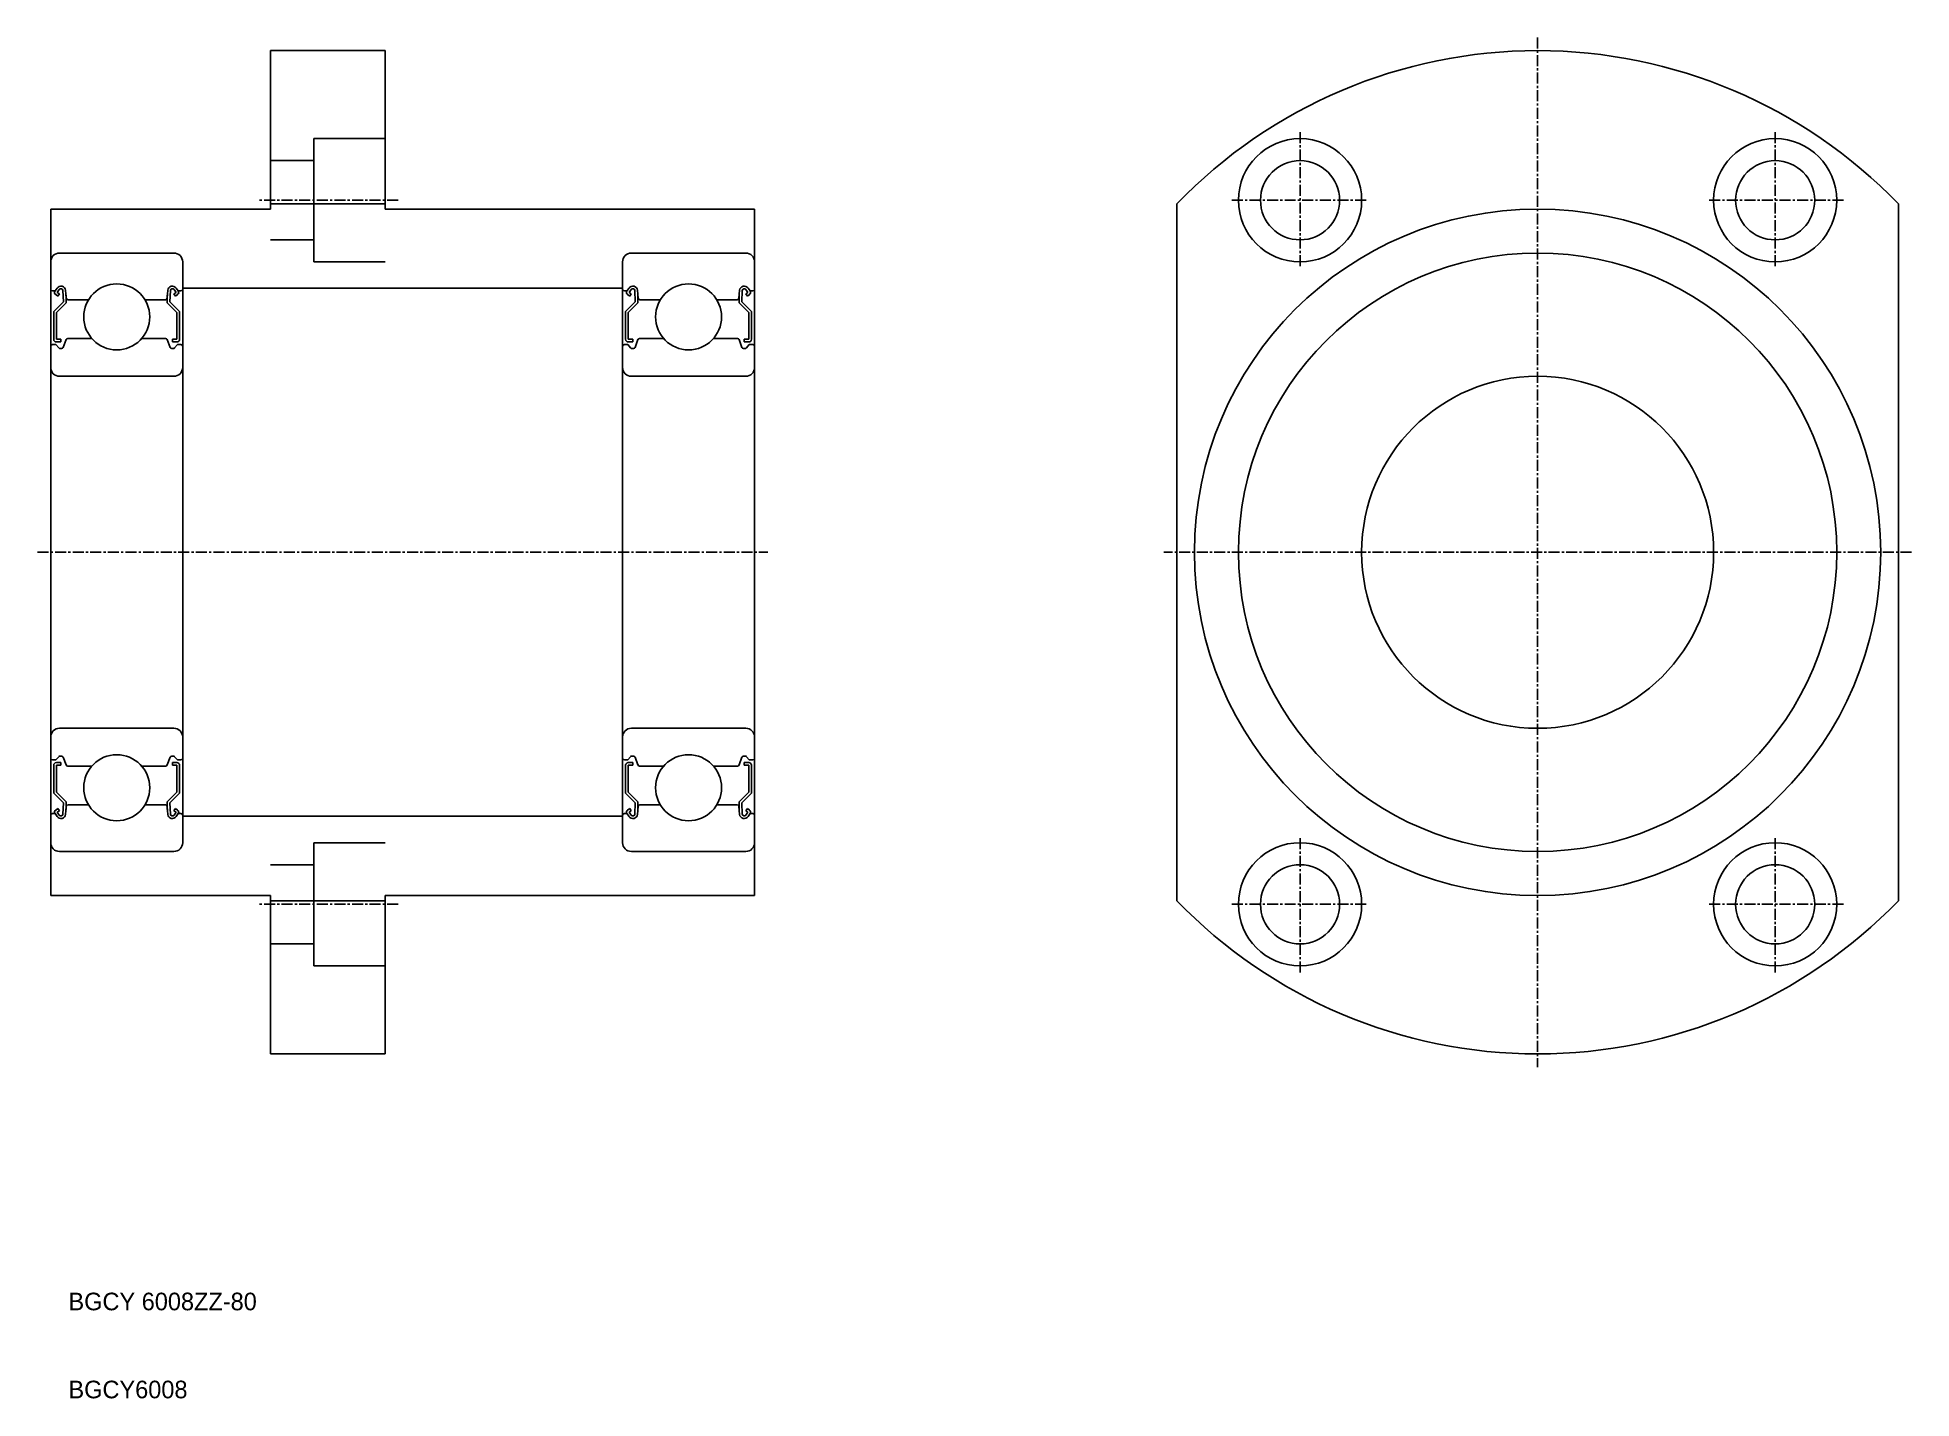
# Model space of a CAD drawing. Extents: x 157 to 370, y 40 to 195.
import ezdxf

# ---------------------------------------------------------------- set-up
doc = ezdxf.new("R2010")
doc.units = 0
doc.linetypes.add('CENTER', pattern=[2, 1.25, -0.25, 0.25, -0.25])
doc.linetypes.add('DASHED', pattern=[19.05, 12.7, -6.35])
doc.layers.get('0').update_dxf_attribs({"linetype": 'CONTINUOUS'})
doc.layers.add('CENTER', color=1, linetype='CENTER')

msp = doc.modelspace()

# ---------------------------------------------------------------- linework, layer by layer
for p, q in [((184, 175.2), (184, 193.2)), ((184, 193.2), (197, 193.2)), ((197, 193.2), (197, 175.2)), ((159, 136.2), (159, 175.2)), ((159, 175.2), (184, 175.2)), ((197, 175.79), (184, 175.79)), ((197, 175.2), (239, 175.2)), ((239, 175.2), (239, 136.2)), ((287, 175.79), (287, 96.6)), ((369, 175.79), (369, 96.6)), ((159, 169.2), (159, 103.2)), ((160, 170.2), (173, 170.2)), ((174, 169.2), (174, 103.2)), ((224, 169.2), (224, 103.2)), ((225, 170.2), (238, 170.2)), ((239, 169.2), (239, 103.2)), ((159.5, 165.9), (159.73, 166.23)), ((173.5, 165.9), (173.27, 166.23)), ((224.5, 165.9), (224.73, 166.23)), ((238.5, 165.9), (238.27, 166.23)), ((159.2, 165.9), (159.5, 165.9)), ((160.44, 164.67), (159.34, 163.57)), ((159.82, 165.31), (159.57, 165.48)), ((160.74, 164.55), (159.64, 163.45)), ((159.74, 165.72), (159.97, 166.05)), ((159.99, 165.55), (159.74, 165.72)), ((159.82, 165.31), (159.99, 165.55)), ((160.39, 165.93), (160.44, 164.67)), ((160.69, 165.97), (160.77, 165.08)), ((160.74, 165.42), (160.74, 164.55)), ((160.97, 164.9), (163.29, 164.9)), ((172.03, 164.9), (169.7, 164.9)), ((172.3, 165.97), (172.22, 165.08)), ((172.25, 165.42), (172.25, 164.55)), ((172.25, 164.55), (173.35, 163.45)), ((172.6, 165.93), (172.55, 164.67)), ((172.55, 164.67), (173.65, 163.57)), ((173.01, 165.55), (173.25, 165.72)), ((173.18, 165.31), (173.01, 165.55)), ((173.25, 165.72), (173.02, 166.05)), ((173.18, 165.31), (173.42, 165.48)), ((173.8, 165.9), (173.5, 165.9)), ((224.2, 165.9), (224.5, 165.9)), ((225.44, 164.67), (224.34, 163.57)), ((224.82, 165.31), (224.57, 165.48)), ((225.74, 164.55), (224.64, 163.45)), ((224.74, 165.72), (224.97, 166.05)), ((224.99, 165.55), (224.74, 165.72)), ((224.82, 165.31), (224.99, 165.55)), ((225.39, 165.93), (225.44, 164.67)), ((225.69, 165.97), (225.77, 165.08)), ((225.74, 165.42), (225.74, 164.55)), ((225.97, 164.9), (228.29, 164.9)), ((237.03, 164.9), (234.7, 164.9)), ((237.3, 165.97), (237.22, 165.08)), ((237.25, 165.42), (237.25, 164.55)), ((237.25, 164.55), (238.35, 163.45)), ((237.6, 165.93), (237.55, 164.67)), ((237.55, 164.67), (238.65, 163.57)), ((238.01, 165.55), (238.25, 165.72)), ((238.18, 165.31), (238.01, 165.55)), ((238.25, 165.72), (238.02, 166.05)), ((238.18, 165.31), (238.42, 165.48)), ((238.8, 165.9), (238.5, 165.9)), ((159.34, 163.57), (159.34, 160.4)), ((159.64, 163.45), (159.64, 160.4)), ((173.35, 163.45), (173.35, 160.4)), ((173.65, 163.57), (173.65, 160.4)), ((224.34, 163.57), (224.34, 160.4)), ((224.64, 163.45), (224.64, 160.4)), ((238.35, 163.45), (238.35, 160.4)), ((238.65, 163.57), (238.65, 160.4)), ((159.2, 159.8), (159.6, 159.8)), ((159.6, 159.8), (159.91, 159.42)), ((160.16, 160.4), (159.64, 160.4)), ((159.64, 160.1), (160.16, 160.1)), ((160.16, 160.1), (160.16, 160.4)), ((160.43, 159.48), (160.75, 160.36)), ((160.94, 160.5), (163.66, 160.5)), ((172.05, 160.5), (169.34, 160.5)), ((172.56, 159.48), (172.24, 160.36)), ((172.83, 160.1), (172.83, 160.4)), ((172.83, 160.4), (173.35, 160.4)), ((173.35, 160.1), (172.83, 160.1)), ((173.4, 159.8), (173.08, 159.42)), ((173.8, 159.8), (173.4, 159.8)), ((224.2, 159.8), (224.6, 159.8)), ((224.6, 159.8), (224.91, 159.42)), ((225.16, 160.4), (224.64, 160.4)), ((224.64, 160.1), (225.16, 160.1)), ((225.16, 160.1), (225.16, 160.4)), ((225.43, 159.48), (225.75, 160.36)), ((225.94, 160.5), (228.66, 160.5)), ((237.05, 160.5), (234.34, 160.5)), ((237.56, 159.48), (237.24, 160.36)), ((237.83, 160.1), (237.83, 160.4)), ((237.83, 160.4), (238.35, 160.4)), ((238.35, 160.1), (237.83, 160.1)), ((238.4, 159.8), (238.08, 159.42)), ((238.8, 159.8), (238.4, 159.8)), ((160.07, 159.35), (160.24, 159.35)), ((172.93, 159.35), (172.75, 159.35)), ((225.07, 159.35), (225.24, 159.35)), ((237.93, 159.35), (237.75, 159.35)), ((160, 156.2), (173, 156.2)), ((225, 156.2), (238, 156.2)), ((159, 136.2), (159, 97.2)), ((239, 97.2), (239, 136.2)), ((160, 116.2), (173, 116.2)), ((225, 116.2), (238, 116.2)), ((159.6, 112.6), (159.91, 112.97)), ((160.07, 113.05), (160.24, 113.05)), ((160.43, 112.91), (160.75, 112.03)), ((172.56, 112.91), (172.24, 112.03)), ((172.93, 113.05), (172.75, 113.05)), ((173.4, 112.6), (173.08, 112.97)), ((224.6, 112.6), (224.91, 112.97)), ((225.07, 113.05), (225.24, 113.05)), ((225.43, 112.91), (225.75, 112.03)), ((237.56, 112.91), (237.24, 112.03)), ((237.93, 113.05), (237.75, 113.05)), ((238.4, 112.6), (238.08, 112.97)), ((159.2, 112.6), (159.6, 112.6)), ((159.34, 108.82), (159.34, 112)), ((159.64, 112.3), (160.16, 112.3)), ((159.64, 108.95), (159.64, 112)), ((160.16, 112), (159.64, 112)), ((160.16, 112.3), (160.16, 112)), ((160.94, 111.9), (163.66, 111.9)), ((172.05, 111.9), (169.34, 111.9)), ((172.83, 112.3), (172.83, 112)), ((173.35, 112.3), (172.83, 112.3)), ((172.83, 112), (173.35, 112)), ((173.35, 108.95), (173.35, 112)), ((173.8, 112.6), (173.4, 112.6)), ((173.65, 108.82), (173.65, 112)), ((224.2, 112.6), (224.6, 112.6)), ((224.34, 108.82), (224.34, 112)), ((224.64, 112.3), (225.16, 112.3)), ((224.64, 108.95), (224.64, 112)), ((225.16, 112), (224.64, 112)), ((225.16, 112.3), (225.16, 112)), ((225.94, 111.9), (228.66, 111.9)), ((237.05, 111.9), (234.34, 111.9)), ((237.83, 112.3), (237.83, 112)), ((238.35, 112.3), (237.83, 112.3)), ((237.83, 112), (238.35, 112)), ((238.35, 108.95), (238.35, 112)), ((238.8, 112.6), (238.4, 112.6)), ((238.65, 108.82), (238.65, 112)), ((160.44, 107.72), (159.34, 108.82)), ((160.74, 107.85), (159.64, 108.95)), ((172.25, 107.85), (173.35, 108.95)), ((172.55, 107.72), (173.65, 108.82)), ((225.44, 107.72), (224.34, 108.82)), ((225.74, 107.85), (224.64, 108.95)), ((237.25, 107.85), (238.35, 108.95)), ((237.55, 107.72), (238.65, 108.82)), ((159.82, 107.09), (159.57, 106.91)), ((159.99, 106.84), (159.74, 106.67)), ((159.74, 106.67), (159.97, 106.34)), ((159.82, 107.09), (159.99, 106.84)), ((160.39, 106.46), (160.44, 107.72)), ((160.69, 106.42), (160.77, 107.31)), ((160.74, 106.97), (160.74, 107.85)), ((160.97, 107.5), (163.29, 107.5)), ((172.03, 107.5), (169.7, 107.5)), ((172.3, 106.42), (172.22, 107.31)), ((172.25, 106.97), (172.25, 107.85)), ((172.6, 106.46), (172.55, 107.72)), ((173.18, 107.09), (173.01, 106.84)), ((173.01, 106.84), (173.25, 106.67)), ((173.25, 106.67), (173.02, 106.34)), ((173.18, 107.09), (173.42, 106.91)), ((224.82, 107.09), (224.57, 106.91)), ((224.99, 106.84), (224.74, 106.67)), ((224.74, 106.67), (224.97, 106.34)), ((224.82, 107.09), (224.99, 106.84)), ((225.39, 106.46), (225.44, 107.72)), ((225.69, 106.42), (225.77, 107.31)), ((225.74, 106.97), (225.74, 107.85)), ((225.97, 107.5), (228.29, 107.5)), ((237.03, 107.5), (234.7, 107.5)), ((237.3, 106.42), (237.22, 107.31)), ((237.25, 106.97), (237.25, 107.85)), ((237.6, 106.46), (237.55, 107.72)), ((238.18, 107.09), (238.01, 106.84)), ((238.01, 106.84), (238.25, 106.67)), ((238.25, 106.67), (238.02, 106.34)), ((238.18, 107.09), (238.42, 106.91)), ((159.2, 106.5), (159.5, 106.5)), ((159.5, 106.5), (159.73, 106.17)), ((173.5, 106.5), (173.27, 106.17)), ((173.8, 106.5), (173.5, 106.5)), ((224.2, 106.5), (224.5, 106.5)), ((224.5, 106.5), (224.73, 106.17)), ((238.5, 106.5), (238.27, 106.17)), ((238.8, 106.5), (238.5, 106.5)), ((160, 102.2), (173, 102.2)), ((225, 102.2), (238, 102.2)), ((159, 97.2), (184, 97.2)), ((184, 97.2), (184, 79.2)), ((197, 96.6), (184, 96.6)), ((197, 97.2), (239, 97.2)), ((197, 79.2), (197, 97.2)), ((184, 79.2), (197, 79.2))]:
    msp.add_line(p, q)
at = {"color": 3, "linetype": 'DASHED'}
for p, q in [((188.9, 183.2), (188.9, 176.2)), ((197, 183.2), (188.9, 183.2)), ((188.9, 180.7), (184, 180.7)), ((188.9, 169.2), (188.9, 176.2)), ((188.9, 171.7), (184, 171.7)), ((197, 169.2), (188.9, 169.2)), ((188.9, 103.2), (188.9, 96.2)), ((197, 103.2), (188.9, 103.2)), ((188.9, 100.7), (184, 100.7)), ((188.9, 89.2), (188.9, 96.2)), ((188.9, 91.7), (184, 91.7)), ((197, 89.2), (188.9, 89.2))]:
    msp.add_line(p, q, dxfattribs=at)
at = {"color": 7, "linetype": 'CONTINUOUS'}
for p, q in [((174, 166.2), (224, 166.2)), ((174, 106.2), (224, 106.2))]:
    msp.add_line(p, q, dxfattribs=at)
for centre, radius in [((301, 176.2), 7), ((355, 176.2), 7), ((301, 176.2), 4.5), ((355, 176.2), 4.5), ((328, 136.2), 39), ((328, 136.2), 34), ((328, 136.2), 20), ((301, 96.2), 7), ((355, 96.2), 7), ((301, 96.2), 4.5), ((355, 96.2), 4.5)]:
    msp.add_circle(centre, radius)
for centre in [(166.5, 162.95), (231.5, 162.95), (166.5, 109.45), (231.5, 109.45)]:
    msp.add_circle(centre, 3.75, dxfattribs=at)
for centre, radius, start, end in [((328, 136.2), 57, 44.0034, 135.9966), ((160, 169.2), 1, 90, 180), ((173, 169.2), 1, 0, 90), ((225, 169.2), 1, 90, 180), ((238, 169.2), 1, 0, 90), ((160.16, 165.92), 0.53, 5.0651, 144.9356), ((160.16, 165.92), 0.23, 2.1311, 144.9356), ((172.83, 165.92), 0.53, 35.0644, 174.9349), ((172.83, 165.92), 0.23, 35.0644, 177.8689), ((225.16, 165.92), 0.53, 5.0651, 144.9356), ((225.16, 165.92), 0.23, 2.1311, 144.9356), ((237.83, 165.92), 0.53, 35.0644, 174.9349), ((237.83, 165.92), 0.23, 35.0644, 177.8689), ((159.2, 166.1), 0.2, 180, 270), ((159.74, 165.72), 0.3, 144.9356, 235.0377), ((160.97, 165.1), 0.2, 185.0651, 270), ((172.03, 165.1), 0.2, 270, 354.9349), ((173.25, 165.72), 0.3, 304.9623, 35.0644), ((173.8, 166.1), 0.2, 270, 0), ((224.2, 166.1), 0.2, 180, 270), ((224.74, 165.72), 0.3, 144.9356, 235.0377), ((225.97, 165.1), 0.2, 185.0651, 270), ((237.03, 165.1), 0.2, 270, 354.9349), ((238.25, 165.72), 0.3, 304.9623, 35.0644), ((238.8, 166.1), 0.2, 270, 0), ((159.2, 159.6), 0.2, 90, 180), ((159.64, 160.4), 0.3, 180, 270), ((160.94, 160.3), 0.2, 90, 159.9703), ((172.05, 160.3), 0.2, 20.0297, 90), ((173.35, 160.4), 0.3, 270, 0), ((173.8, 159.6), 0.2, 0, 90), ((224.2, 159.6), 0.2, 90, 180), ((224.64, 160.4), 0.3, 180, 270), ((225.94, 160.3), 0.2, 90, 159.9703), ((237.05, 160.3), 0.2, 20.0297, 90), ((238.35, 160.4), 0.3, 270, 0), ((238.8, 159.6), 0.2, 0, 90), ((160.07, 159.55), 0.2, 219.9991, 270), ((160.24, 159.55), 0.2, 270, 339.9703), ((172.75, 159.55), 0.2, 200.0297, 270), ((172.93, 159.55), 0.2, 270, 320.0009), ((225.07, 159.55), 0.2, 219.9991, 270), ((225.24, 159.55), 0.2, 270, 339.9703), ((237.75, 159.55), 0.2, 200.0297, 270), ((237.93, 159.55), 0.2, 270, 320.0009), ((160, 157.2), 1, 180, 270), ((173, 157.2), 1, 270, 0), ((225, 157.2), 1, 180, 270), ((238, 157.2), 1, 270, 0), ((160, 115.2), 1, 90, 180), ((173, 115.2), 1, 0, 90), ((225, 115.2), 1, 90, 180), ((238, 115.2), 1, 0, 90), ((160.07, 112.85), 0.2, 90, 140.0009), ((160.24, 112.85), 0.2, 20.0297, 90), ((172.75, 112.85), 0.2, 90, 159.9703), ((172.93, 112.85), 0.2, 39.9991, 90), ((225.07, 112.85), 0.2, 90, 140.0009), ((225.24, 112.85), 0.2, 20.0297, 90), ((237.75, 112.85), 0.2, 90, 159.9703), ((237.93, 112.85), 0.2, 39.9991, 90), ((159.2, 112.8), 0.2, 180, 270), ((159.64, 112), 0.3, 90, 180), ((160.94, 112.1), 0.2, 200.0297, 270), ((172.05, 112.1), 0.2, 270, 339.9703), ((173.35, 112), 0.3, 0, 90), ((173.8, 112.8), 0.2, 270, 0), ((224.2, 112.8), 0.2, 180, 270), ((224.64, 112), 0.3, 90, 180), ((225.94, 112.1), 0.2, 200.0297, 270), ((237.05, 112.1), 0.2, 270, 339.9703), ((238.35, 112), 0.3, 0, 90), ((238.8, 112.8), 0.2, 270, 0), ((159.74, 106.67), 0.3, 124.9623, 215.0644), ((160.97, 107.3), 0.2, 90, 174.9349), ((172.03, 107.3), 0.2, 5.0651, 90), ((173.25, 106.67), 0.3, 324.9356, 55.0377), ((224.74, 106.67), 0.3, 124.9623, 215.0644), ((225.97, 107.3), 0.2, 90, 174.9349), ((237.03, 107.3), 0.2, 5.0651, 90), ((238.25, 106.67), 0.3, 324.9356, 55.0377), ((159.2, 106.3), 0.2, 90, 180), ((160.16, 106.47), 0.53, 215.0644, 354.9349), ((160.16, 106.47), 0.23, 215.0644, 357.8689), ((172.83, 106.47), 0.53, 185.0651, 324.9356), ((172.83, 106.47), 0.23, 182.1311, 324.9356), ((173.8, 106.3), 0.2, 0, 90), ((224.2, 106.3), 0.2, 90, 180), ((225.16, 106.47), 0.53, 215.0644, 354.9349), ((225.16, 106.47), 0.23, 215.0644, 357.8689), ((237.83, 106.47), 0.53, 185.0651, 324.9356), ((237.83, 106.47), 0.23, 182.1311, 324.9356), ((238.8, 106.3), 0.2, 0, 90), ((160, 103.2), 1, 180, 270), ((173, 103.2), 1, 270, 0), ((225, 103.2), 1, 180, 270), ((238, 103.2), 1, 270, 0), ((328, 136.2), 57, 224.0034, 315.9966)]:
    msp.add_arc(centre, radius, start, end)
at = {"layer": 'CENTER'}
for p, q in [((328, 194.7), (328, 77.7)), ((301, 183.95), (301, 168.45)), ((355, 183.95), (355, 168.45)), ((198.5, 176.2), (182.5, 176.2)), ((293.25, 176.2), (308.75, 176.2)), ((362.75, 176.2), (347.25, 176.2)), ((157.5, 136.2), (240.5, 136.2)), ((370.5, 136.2), (285.5, 136.2)), ((301, 88.45), (301, 103.95)), ((355, 88.45), (355, 103.95)), ((198.5, 96.2), (182.5, 96.2)), ((293.25, 96.2), (308.75, 96.2)), ((362.75, 96.2), (347.25, 96.2))]:
    msp.add_line(p, q, dxfattribs=at)

# ---------------------------------------------------------------- texts
for s, p in [('BGCY 6008ZZ-80', (161.02, 50.07)), ('BGCY6008', (161.02, 40.07))]:
    msp.add_text(s, height=2).set_placement(p)

doc.saveas('drawing.dxf')
